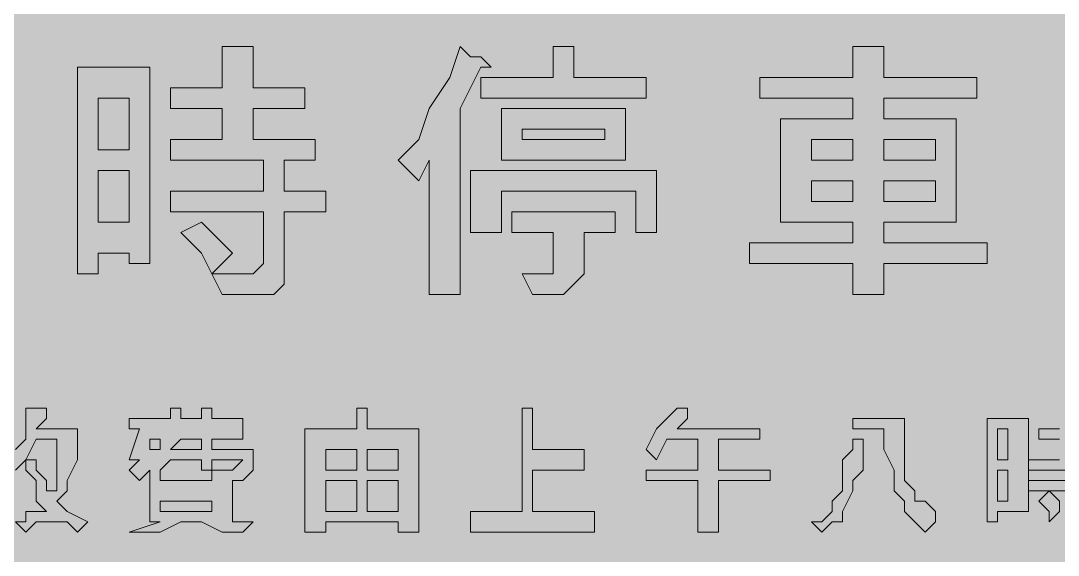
# Model space of a CAD drawing. Header units: metres. Extents: x 10 to 558, y 11 to 259.
# Drawn here: x 244.3 to 364.8, y 73.1 to 135.2 of the extents above; entities that cross this region are included whole.
import ezdxf

# ---------------------------------------------------------------- set-up
doc = ezdxf.new("R2010")
doc.units = ezdxf.units.M
doc.layers.add('FILL_BLUE_0000FF', color=7, linetype='Continuous', true_color=0x0000ff)
doc.layers.add('FILL_WHITE_FFFFFF', color=7, linetype='Continuous', true_color=0xffffff)

msp = doc.modelspace()

# ---------------------------------------------------------------- hatches: boundary and pattern name
at = {"layer": 'FILL_BLUE_0000FF', "true_color": 0x0000ff}
h = msp.add_hatch(color=7, dxfattribs=at)
h.dxf.hatch_style = 1
h.paths.add_polyline_path([(551.8, 259.39), (552.54, 259.23), (553.8, 258.69), (554.83, 257.92), (555.75, 257.04), (556.54, 256.54), (557.14, 255.95), (557.56, 255.31), (557.85, 254.64), (558.11, 253.33), (558.15, 252.24), (558.15, 18.24), (558.15, 15.84), (557.44, 14.96), (556.95, 14.19), (556.46, 13.65), (556.15, 13.49), (555.75, 13.44), (555.3, 12.65), (554.83, 12.05), (554.34, 11.63), (553.8, 11.34), (552.54, 11.08), (550.95, 11.04), (16.95, 11.04), (13.35, 11.04), (13.3, 11.44), (13.14, 11.75), (12.6, 12.24), (11.83, 12.73), (10.95, 13.44), (10.26, 14.36), (9.9, 15.39), (9.77, 16.65), (9.75, 18.24), (9.75, 252.24), (9.75, 254.64), (9.8, 255.04), (9.94, 255.35), (10.35, 255.84), (10.76, 256.33), (10.9, 256.64), (10.95, 257.04), (11.83, 257.23), (12.6, 257.64), (13.35, 258.24), (14.25, 258.43), (15.15, 258.84), (16.05, 259.25), (16.95, 259.44), (550.95, 259.44), (551.8, 259.39)])
at = {"layer": 'FILL_WHITE_FFFFFF', "true_color": 0xffffff}
h = msp.add_hatch(color=7, dxfattribs=at)
h.dxf.hatch_style = 1
h.paths.add_polyline_path([(267.75, 125.04), (261.75, 125.04), (261.75, 127.44), (267.75, 127.44), (267.75, 132.24), (271.35, 132.24), (271.35, 131.04), (271.35, 127.44), (277.35, 127.44), (277.35, 125.04), (271.35, 125.04), (271.35, 121.44), (278.55, 121.44), (278.55, 119.04), (274.95, 119.04), (274.95, 115.44), (279.75, 115.44), (279.75, 113.04), (274.95, 113.04), (274.95, 105.84), (274.95, 104.64), (273.75, 103.44), (272.55, 103.44), (270.15, 103.44), (267.75, 103.44), (266.55, 105.84), (270.15, 105.84), (271.35, 105.84), (272.55, 107.04), (272.55, 113.04), (261.75, 113.04), (261.75, 115.44), (272.55, 115.44), (272.55, 119.04), (261.75, 119.04), (261.75, 121.44), (267.75, 121.44), (267.75, 125.04)])
h = msp.add_hatch(color=7, dxfattribs=at)
h.dxf.hatch_style = 1
h.paths.add_polyline_path([(297.75, 131.04), (298.95, 129.84), (297.75, 129.84), (295.35, 125.04), (295.35, 103.44), (291.75, 103.44), (291.75, 119.04), (290.55, 116.64), (288.15, 119.04), (290.55, 121.44), (291.75, 125.04), (294.15, 128.64), (295.35, 132.24), (296.55, 131.04), (297.75, 131.04)])
h = msp.add_hatch(color=7, dxfattribs=at)
h.dxf.hatch_style = 1
h.paths.add_polyline_path([(316.95, 128.64), (316.95, 126.24), (297.75, 126.24), (297.75, 128.64), (306.15, 128.64), (306.15, 132.24), (308.55, 132.24), (308.55, 131.04), (308.55, 128.64), (316.95, 128.64)])
h = msp.add_hatch(color=7, dxfattribs=at)
h.dxf.hatch_style = 1
h.paths.add_polyline_path([(344.55, 128.64), (355.35, 128.64), (355.35, 126.24), (344.55, 126.24), (344.55, 123.84), (352.95, 123.84), (352.95, 111.84), (344.55, 111.84), (344.55, 109.44), (356.55, 109.44), (356.55, 107.04), (344.55, 107.04), (344.55, 103.44), (340.95, 103.44), (340.95, 107.04), (328.95, 107.04), (328.95, 109.44), (340.95, 109.44), (340.95, 111.84), (332.55, 111.84), (332.55, 123.84), (340.95, 123.84), (340.95, 126.24), (330.15, 126.24), (330.15, 128.64), (340.95, 128.64), (340.95, 132.24), (344.55, 132.24), (344.55, 131.04), (344.55, 128.64)])
h.paths.add_polyline_path([(340.95, 119.04), (340.95, 121.44), (336.15, 121.44), (336.15, 119.04), (340.95, 119.04)], flags=16)
h.paths.add_polyline_path([(336.15, 114.24), (340.95, 114.24), (340.95, 116.64), (336.15, 116.64), (336.15, 114.24)], flags=16)
h.paths.add_polyline_path([(344.55, 121.44), (344.55, 119.04), (350.55, 119.04), (350.55, 121.44), (344.55, 121.44)], flags=16)
h.paths.add_polyline_path([(350.55, 116.64), (344.55, 116.64), (344.55, 114.24), (350.55, 114.24), (350.55, 116.64)], flags=16)
h = msp.add_hatch(color=7, dxfattribs=at)
h.dxf.hatch_style = 1
h.paths.add_polyline_path([(256.95, 107.04), (256.95, 108.24), (253.35, 108.24), (253.35, 105.84), (250.95, 105.84), (250.95, 107.04), (250.95, 129.84), (259.35, 129.84), (259.35, 107.04), (256.95, 107.04)])
h.paths.add_polyline_path([(253.35, 126.24), (253.35, 120.24), (256.95, 120.24), (256.95, 126.24), (253.35, 126.24)], flags=16)
h.paths.add_polyline_path([(256.95, 117.84), (253.35, 117.84), (253.35, 111.84), (256.95, 111.84), (256.95, 117.84)], flags=16)
h = msp.add_hatch(color=7, dxfattribs=at)
h.dxf.hatch_style = 1
h.paths.add_polyline_path([(314.55, 119.04), (300.15, 119.04), (300.15, 125.04), (314.55, 125.04), (314.55, 119.04)])
h.paths.add_polyline_path([(312.15, 122.64), (302.55, 122.64), (302.55, 121.44), (312.15, 121.44), (312.15, 122.64)], flags=16)
h = msp.add_hatch(color=7, dxfattribs=at)
h.dxf.hatch_style = 1
h.paths.add_polyline_path([(318.15, 117.84), (318.15, 110.64), (315.75, 110.64), (315.75, 115.44), (300.15, 115.44), (300.15, 110.64), (296.55, 110.64), (296.55, 117.84), (318.15, 117.84)])
h = msp.add_hatch(color=7, dxfattribs=at)
h.dxf.hatch_style = 1
h.paths.add_polyline_path([(313.35, 113.04), (313.35, 110.64), (309.75, 110.64), (309.75, 108.24), (309.75, 105.84), (308.55, 104.64), (307.35, 103.44), (304.95, 103.44), (303.75, 103.44), (302.55, 105.84), (303.75, 105.84), (304.95, 105.84), (306.15, 105.84), (306.15, 107.04), (306.15, 108.24), (306.15, 110.64), (301.35, 110.64), (301.35, 113.04), (313.35, 113.04)])
h = msp.add_hatch(color=7, dxfattribs=at)
h.dxf.hatch_style = 1
h.paths.add_polyline_path([(266.55, 110.64), (268.95, 108.24), (266.55, 105.84), (265.35, 108.24), (262.95, 110.64), (265.35, 111.84), (266.55, 110.64)])
h = msp.add_hatch(color=7, dxfattribs=at)
h.dxf.hatch_style = 1
h.paths.add_polyline_path([(242.55, 84.24), (243.75, 85.44), (244.95, 86.64), (244.95, 87.84), (244.95, 90.24), (246.15, 90.24), (247.35, 90.24), (247.35, 89.04), (246.15, 87.84), (250.95, 87.84), (250.95, 86.64), (250.95, 84.24), (249.75, 81.84), (249.75, 80.64), (248.55, 79.44), (249.75, 78.24), (252.15, 77.04), (250.95, 75.84), (249.75, 77.04), (247.35, 77.04), (246.15, 77.04), (244.95, 75.84), (243.75, 77.04), (244.95, 77.04), (244.95, 78.24), (246.15, 78.24), (247.35, 78.24), (246.15, 79.44), (246.15, 81.84), (244.95, 83.04), (244.95, 84.24), (243.75, 83.04), (242.55, 84.24)])
h.paths.add_polyline_path([(246.15, 84.24), (246.15, 83.04), (247.35, 81.84), (247.35, 80.64), (248.55, 80.64), (248.55, 83.04), (248.55, 84.24), (248.55, 86.64), (246.15, 86.64), (244.95, 84.24), (246.15, 84.24)], flags=16)
h = msp.add_hatch(color=7, dxfattribs=at)
h.dxf.hatch_style = 1
h.paths.add_polyline_path([(265.35, 90.24), (266.55, 90.24), (266.55, 89.04), (270.15, 89.04), (270.15, 86.64), (266.55, 86.64), (266.55, 85.44), (271.35, 85.44), (271.35, 84.24), (271.35, 83.04), (270.15, 81.84), (268.95, 81.84), (268.95, 77.04), (271.35, 77.04), (270.15, 75.84), (267.75, 75.84), (265.35, 77.04), (262.95, 77.04), (260.55, 75.84), (258.15, 75.84), (256.95, 75.84), (260.55, 77.04), (259.35, 77.04), (259.35, 83.04), (258.15, 81.84), (256.95, 83.04), (258.15, 84.24), (256.95, 84.24), (258.15, 87.84), (256.95, 87.84), (256.95, 89.04), (261.75, 89.04), (261.75, 90.24), (262.95, 90.24), (262.95, 89.04), (265.35, 89.04), (265.35, 90.24)])
h.paths.add_polyline_path([(259.35, 85.44), (260.55, 85.44), (260.55, 86.64), (259.35, 86.64), (259.35, 85.44)], flags=16)
h.paths.add_polyline_path([(262.95, 86.64), (261.75, 85.44), (265.35, 85.44), (265.35, 86.64), (262.95, 86.64)], flags=16)
h.paths.add_polyline_path([(261.75, 84.24), (260.55, 83.04), (260.55, 81.84), (266.55, 81.84), (266.55, 83.04), (265.35, 83.04), (265.35, 84.24), (261.75, 84.24)], flags=16)
h.paths.add_polyline_path([(268.95, 83.04), (270.15, 84.24), (266.55, 84.24), (266.55, 83.04), (268.95, 83.04)], flags=16)
h.paths.add_polyline_path([(266.55, 79.44), (260.55, 79.44), (260.55, 78.24), (266.55, 78.24), (266.55, 79.44)], flags=16)
h = msp.add_hatch(color=7, dxfattribs=at)
h.dxf.hatch_style = 1
h.paths.add_polyline_path([(284.55, 87.84), (290.55, 87.84), (290.55, 75.84), (288.15, 75.84), (288.15, 77.04), (279.75, 77.04), (279.75, 75.84), (277.35, 75.84), (277.35, 87.84), (283.35, 87.84), (283.35, 90.24), (284.55, 90.24), (284.55, 89.04), (284.55, 87.84)])
h.paths.add_polyline_path([(283.35, 83.04), (283.35, 85.44), (279.75, 85.44), (279.75, 83.04), (283.35, 83.04)], flags=16)
h.paths.add_polyline_path([(284.55, 83.04), (288.15, 83.04), (288.15, 85.44), (284.55, 85.44), (284.55, 83.04)], flags=16)
h.paths.add_polyline_path([(279.75, 81.84), (279.75, 78.24), (283.35, 78.24), (283.35, 81.84), (279.75, 81.84)], flags=16)
h.paths.add_polyline_path([(288.15, 81.84), (284.55, 81.84), (284.55, 78.24), (288.15, 78.24), (288.15, 81.84)], flags=16)
h = msp.add_hatch(color=7, dxfattribs=at)
h.dxf.hatch_style = 1
h.paths.add_polyline_path([(303.75, 89.04), (303.75, 85.44), (309.75, 85.44), (309.75, 83.04), (303.75, 83.04), (303.75, 78.24), (310.95, 78.24), (310.95, 75.84), (296.55, 75.84), (296.55, 78.24), (302.55, 78.24), (302.55, 90.24), (303.75, 90.24), (303.75, 89.04)])
h = msp.add_hatch(color=7, dxfattribs=at)
h.dxf.hatch_style = 1
h.paths.add_polyline_path([(318.15, 87.84), (320.55, 90.24), (321.75, 90.24), (321.75, 89.04), (320.55, 87.84), (330.15, 87.84), (330.15, 86.64), (325.35, 86.64), (325.35, 83.04), (331.35, 83.04), (331.35, 81.84), (325.35, 81.84), (325.35, 75.84), (322.95, 75.84), (322.95, 81.84), (316.95, 81.84), (316.95, 83.04), (322.95, 83.04), (322.95, 86.64), (319.35, 86.64), (318.15, 84.24), (316.95, 85.44), (318.15, 87.84)])
h = msp.add_hatch(color=7, dxfattribs=at)
h.dxf.hatch_style = 1
h.paths.add_polyline_path([(364.95, 86.64), (362.55, 86.64), (362.55, 87.84), (364.95, 87.84), (364.95, 90.24), (366.15, 90.24), (367.35, 90.24), (366.15, 89.04), (366.15, 87.84), (369.75, 87.84), (369.75, 86.64), (366.15, 86.64), (366.15, 84.24), (369.75, 84.24), (369.75, 83.04), (368.55, 83.04), (368.55, 81.84), (370.95, 81.84), (370.95, 80.64), (368.55, 80.64), (368.55, 77.04), (367.35, 75.84), (366.15, 75.84), (364.95, 75.84), (364.95, 77.04), (366.15, 77.04), (367.35, 77.04), (367.35, 78.24), (367.35, 80.64), (361.35, 80.64), (361.35, 81.84), (367.35, 81.84), (367.35, 83.04), (361.35, 83.04), (361.35, 84.24), (364.95, 84.24), (364.95, 86.64)])
h = msp.add_hatch(color=7, dxfattribs=at)
h.dxf.hatch_style = 1
h.paths.add_polyline_path([(346.95, 89.04), (346.95, 86.64), (346.95, 85.44), (346.95, 84.24), (346.95, 81.84), (348.15, 80.64), (348.15, 79.44), (349.35, 79.44), (350.55, 78.24), (350.55, 77.04), (349.35, 75.84), (348.15, 77.04), (346.95, 78.24), (346.95, 79.44), (345.75, 80.64), (345.75, 81.84), (345.75, 83.04), (344.55, 85.44), (344.55, 86.64), (344.55, 87.84), (340.95, 87.84), (340.95, 89.04), (346.95, 89.04)])
h = msp.add_hatch(color=7, dxfattribs=at)
h.dxf.hatch_style = 1
h.paths.add_polyline_path([(358.95, 78.24), (357.75, 78.24), (357.75, 77.04), (356.55, 77.04), (356.55, 78.24), (356.55, 89.04), (361.35, 89.04), (361.35, 78.24), (358.95, 78.24)])
h.paths.add_polyline_path([(357.75, 87.84), (357.75, 84.24), (358.95, 84.24), (358.95, 87.84), (357.75, 87.84)], flags=16)
h.paths.add_polyline_path([(358.95, 83.04), (357.75, 83.04), (357.75, 79.44), (358.95, 79.44), (358.95, 83.04)], flags=16)
h = msp.add_hatch(color=7, dxfattribs=at)
h.dxf.hatch_style = 1
h.paths.add_polyline_path([(337.35, 77.04), (338.55, 78.24), (338.55, 79.44), (339.75, 80.64), (339.75, 81.84), (339.75, 84.24), (340.95, 85.44), (340.95, 86.64), (342.15, 86.64), (342.15, 84.24), (342.15, 83.04), (340.95, 81.84), (340.95, 80.64), (339.75, 78.24), (339.75, 77.04), (338.55, 77.04), (337.35, 75.84), (336.15, 77.04), (337.35, 77.04)])
h = msp.add_hatch(color=7, dxfattribs=at)
h.dxf.hatch_style = 1
h.paths.add_polyline_path([(364.95, 79.44), (364.95, 78.24), (363.75, 77.04), (363.75, 78.24), (362.55, 79.44), (363.75, 80.64), (364.95, 79.44)])

# ---------------------------------------------------------------- linework, layer by layer
at = {"layer": 'FILL_WHITE_FFFFFF', "lineweight": 0, "true_color": 0xffffff}
for points in [[(267.75, 125.04), (261.75, 125.04), (261.75, 127.44), (267.75, 127.44), (267.75, 132.24), (271.35, 132.24), (271.35, 131.04), (271.35, 127.44), (277.35, 127.44), (277.35, 125.04), (271.35, 125.04), (271.35, 121.44), (278.55, 121.44), (278.55, 119.04), (274.95, 119.04), (274.95, 115.44), (279.75, 115.44), (279.75, 113.04), (274.95, 113.04), (274.95, 105.84), (274.95, 104.64), (273.75, 103.44), (272.55, 103.44), (270.15, 103.44), (267.75, 103.44), (266.55, 105.84), (270.15, 105.84), (271.35, 105.84), (272.55, 107.04), (272.55, 113.04), (261.75, 113.04), (261.75, 115.44), (272.55, 115.44), (272.55, 119.04), (261.75, 119.04), (261.75, 121.44), (267.75, 121.44)], [(297.75, 131.04), (298.95, 129.84), (297.75, 129.84), (295.35, 125.04), (295.35, 103.44), (291.75, 103.44), (291.75, 119.04), (290.55, 116.64), (288.15, 119.04), (290.55, 121.44), (291.75, 125.04), (294.15, 128.64), (295.35, 132.24), (296.55, 131.04)], [(316.95, 128.64), (316.95, 126.24), (297.75, 126.24), (297.75, 128.64), (306.15, 128.64), (306.15, 132.24), (308.55, 132.24), (308.55, 131.04), (308.55, 128.64)], [(344.55, 128.64), (355.35, 128.64), (355.35, 126.24), (344.55, 126.24), (344.55, 123.84), (352.95, 123.84), (352.95, 111.84), (344.55, 111.84), (344.55, 109.44), (356.55, 109.44), (356.55, 107.04), (344.55, 107.04), (344.55, 103.44), (340.95, 103.44), (340.95, 107.04), (328.95, 107.04), (328.95, 109.44), (340.95, 109.44), (340.95, 111.84), (332.55, 111.84), (332.55, 123.84), (340.95, 123.84), (340.95, 126.24), (330.15, 126.24), (330.15, 128.64), (340.95, 128.64), (340.95, 132.24), (344.55, 132.24), (344.55, 131.04)], [(256.95, 107.04), (256.95, 108.24), (253.35, 108.24), (253.35, 105.84), (250.95, 105.84), (250.95, 107.04), (250.95, 129.84), (259.35, 129.84), (259.35, 107.04)], [(253.35, 126.24), (253.35, 120.24), (256.95, 120.24), (256.95, 126.24)], [(314.55, 119.04), (300.15, 119.04), (300.15, 125.04), (314.55, 125.04)], [(312.15, 122.64), (302.55, 122.64), (302.55, 121.44), (312.15, 121.44)], [(340.95, 119.04), (340.95, 121.44), (336.15, 121.44), (336.15, 119.04)], [(344.55, 121.44), (344.55, 119.04), (350.55, 119.04), (350.55, 121.44)], [(256.95, 117.84), (253.35, 117.84), (253.35, 111.84), (256.95, 111.84)], [(318.15, 117.84), (318.15, 110.64), (315.75, 110.64), (315.75, 115.44), (300.15, 115.44), (300.15, 110.64), (296.55, 110.64), (296.55, 117.84)], [(336.15, 114.24), (340.95, 114.24), (340.95, 116.64), (336.15, 116.64)], [(350.55, 116.64), (344.55, 116.64), (344.55, 114.24), (350.55, 114.24)], [(313.35, 113.04), (313.35, 110.64), (309.75, 110.64), (309.75, 108.24), (309.75, 105.84), (308.55, 104.64), (307.35, 103.44), (304.95, 103.44), (303.75, 103.44), (302.55, 105.84), (303.75, 105.84), (304.95, 105.84), (306.15, 105.84), (306.15, 107.04), (306.15, 108.24), (306.15, 110.64), (301.35, 110.64), (301.35, 113.04)], [(266.55, 110.64), (268.95, 108.24), (266.55, 105.84), (265.35, 108.24), (262.95, 110.64), (265.35, 111.84)], [(265.35, 90.24), (266.55, 90.24), (266.55, 89.04), (270.15, 89.04), (270.15, 86.64), (266.55, 86.64), (266.55, 85.44), (271.35, 85.44), (271.35, 84.24), (271.35, 83.04), (270.15, 81.84), (268.95, 81.84), (268.95, 77.04), (271.35, 77.04), (270.15, 75.84), (267.75, 75.84), (265.35, 77.04), (262.95, 77.04), (260.55, 75.84), (258.15, 75.84), (256.95, 75.84), (260.55, 77.04), (259.35, 77.04), (259.35, 83.04), (258.15, 81.84), (256.95, 83.04), (258.15, 84.24), (256.95, 84.24), (258.15, 87.84), (256.95, 87.84), (256.95, 89.04), (261.75, 89.04), (261.75, 90.24), (262.95, 90.24), (262.95, 89.04), (265.35, 89.04)], [(284.55, 87.84), (290.55, 87.84), (290.55, 75.84), (288.15, 75.84), (288.15, 77.04), (279.75, 77.04), (279.75, 75.84), (277.35, 75.84), (277.35, 87.84), (283.35, 87.84), (283.35, 90.24), (284.55, 90.24), (284.55, 89.04)], [(303.75, 89.04), (303.75, 85.44), (309.75, 85.44), (309.75, 83.04), (303.75, 83.04), (303.75, 78.24), (310.95, 78.24), (310.95, 75.84), (296.55, 75.84), (296.55, 78.24), (302.55, 78.24), (302.55, 90.24), (303.75, 90.24)], [(318.15, 87.84), (320.55, 90.24), (321.75, 90.24), (321.75, 89.04), (320.55, 87.84), (330.15, 87.84), (330.15, 86.64), (325.35, 86.64), (325.35, 83.04), (331.35, 83.04), (331.35, 81.84), (325.35, 81.84), (325.35, 75.84), (322.95, 75.84), (322.95, 81.84), (316.95, 81.84), (316.95, 83.04), (322.95, 83.04), (322.95, 86.64), (319.35, 86.64), (318.15, 84.24), (316.95, 85.44)], [(346.95, 89.04), (346.95, 86.64), (346.95, 85.44), (346.95, 84.24), (346.95, 81.84), (348.15, 80.64), (348.15, 79.44), (349.35, 79.44), (350.55, 78.24), (350.55, 77.04), (349.35, 75.84), (348.15, 77.04), (346.95, 78.24), (346.95, 79.44), (345.75, 80.64), (345.75, 81.84), (345.75, 83.04), (344.55, 85.44), (344.55, 86.64), (344.55, 87.84), (340.95, 87.84), (340.95, 89.04)], [(358.95, 78.24), (357.75, 78.24), (357.75, 77.04), (356.55, 77.04), (356.55, 78.24), (356.55, 89.04), (361.35, 89.04), (361.35, 78.24)], [(357.75, 87.84), (357.75, 84.24), (358.95, 84.24), (358.95, 87.84)], [(246.15, 84.24), (246.15, 83.04), (247.35, 81.84), (247.35, 80.64), (248.55, 80.64), (248.55, 83.04), (248.55, 84.24), (248.55, 86.64), (246.15, 86.64), (244.95, 84.24)], [(259.35, 85.44), (260.55, 85.44), (260.55, 86.64), (259.35, 86.64)], [(262.95, 86.64), (261.75, 85.44), (265.35, 85.44), (265.35, 86.64)], [(337.35, 77.04), (338.55, 78.24), (338.55, 79.44), (339.75, 80.64), (339.75, 81.84), (339.75, 84.24), (340.95, 85.44), (340.95, 86.64), (342.15, 86.64), (342.15, 84.24), (342.15, 83.04), (340.95, 81.84), (340.95, 80.64), (339.75, 78.24), (339.75, 77.04), (338.55, 77.04), (337.35, 75.84), (336.15, 77.04)], [(283.35, 83.04), (283.35, 85.44), (279.75, 85.44), (279.75, 83.04)], [(284.55, 83.04), (288.15, 83.04), (288.15, 85.44), (284.55, 85.44)], [(261.75, 84.24), (260.55, 83.04), (260.55, 81.84), (266.55, 81.84), (266.55, 83.04), (265.35, 83.04), (265.35, 84.24)], [(268.95, 83.04), (270.15, 84.24), (266.55, 84.24), (266.55, 83.04)], [(358.95, 83.04), (357.75, 83.04), (357.75, 79.44), (358.95, 79.44)], [(279.75, 81.84), (279.75, 78.24), (283.35, 78.24), (283.35, 81.84)], [(288.15, 81.84), (284.55, 81.84), (284.55, 78.24), (288.15, 78.24)], [(364.95, 79.44), (364.95, 78.24), (363.75, 77.04), (363.75, 78.24), (362.55, 79.44), (363.75, 80.64)], [(266.55, 79.44), (260.55, 79.44), (260.55, 78.24), (266.55, 78.24)]]:
    msp.add_lwpolyline(points, close=True, dxfattribs=at)
for points in [[(243.75, 85.44), (244.95, 86.64), (244.95, 87.84), (244.95, 90.24), (246.15, 90.24), (247.35, 90.24), (247.35, 89.04), (246.15, 87.84), (250.95, 87.84), (250.95, 86.64), (250.95, 84.24), (249.75, 81.84), (249.75, 80.64), (248.55, 79.44), (249.75, 78.24), (252.15, 77.04), (250.95, 75.84), (249.75, 77.04), (247.35, 77.04), (246.15, 77.04), (244.95, 75.84), (243.75, 77.04), (244.95, 77.04), (244.95, 78.24), (246.15, 78.24), (247.35, 78.24), (246.15, 79.44), (246.15, 81.84), (244.95, 83.04), (244.95, 84.24), (243.75, 83.04)], [(364.95, 86.64), (362.55, 86.64), (362.55, 87.84), (364.95, 87.84)], [(367.35, 83.04), (361.35, 83.04), (361.35, 84.24), (364.95, 84.24)], [(367.35, 80.64), (361.35, 80.64), (361.35, 81.84), (367.35, 81.84)]]:
    msp.add_lwpolyline(points, dxfattribs=at)

doc.saveas('drawing.dxf')
